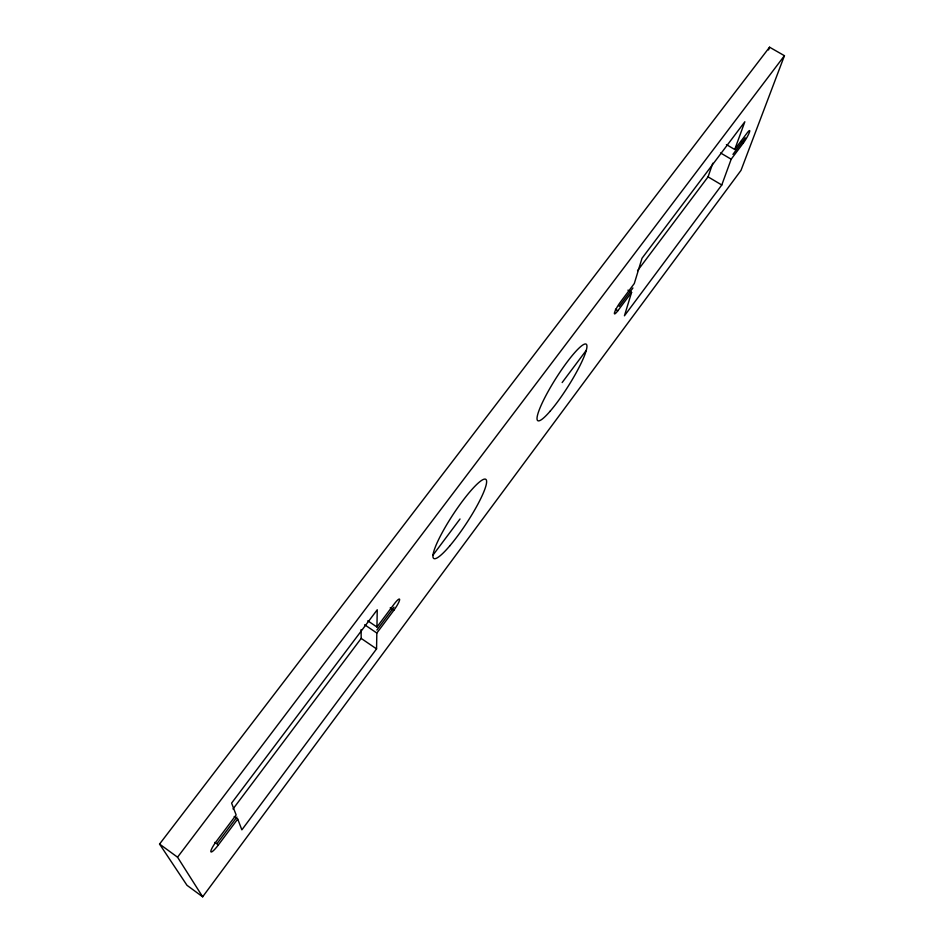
<?xml version="1.0" encoding="UTF-8"?>
<svg xmlns="http://www.w3.org/2000/svg" width="944" height="944" viewBox="0 0 944 944"><rect width="100%" height="100%" fill="white"/><g stroke="black" fill="none" stroke-linecap="round" stroke-linejoin="round"><path stroke-width="1.42" d="M234.195 816.525L237.723 819.062L241.865 829.859L376.55 648.894L376.833 633.046L393.837 610.296A9.806 1.687 -56 0 0 399.642 599.641A9.806 1.687 -56 0 0 394.144 604.066L376.939 627.028L367.782 620.81M376.939 627.028L377.246 609.765L231.599 803.12L236.142 814.955L216.53 841.128A10.974 1.864 -54.1 0 0 210.878 851.807A10.974 1.864 -54.1 0 0 218.359 844.951L237.723 819.062M627.937 290.15L631.595 292.38L624.432 315.803L721.782 184.989L731.187 159.206L743.483 142.756A8.52 1.192 -59.2 0 0 749.394 132.396A8.52 1.192 -59.2 0 0 747.129 132.951L734.727 149.494L726.42 144.609M637.554 270.68L708.059 176.858L712.803 163.206M768.569 49.949L769.561 47.2L784.44 55.696L741.005 170.38L202.653 896.8L186.995 885.307L159.56 844.066L769.561 47.2M734.727 149.494L744.84 121.764L642.014 258.267L634.297 283.542L620.444 302.033A8.85 1.381 -58.2 0 0 614.52 312.57A8.85 1.381 -58.2 0 0 617.86 310.741L631.595 292.38M217.45 843.051L236.932 817.02M376.88 630.049L393.99 607.204M432.966 555.143L460.011 518.999M562.152 382.556L586.271 350.33M619.146 306.411L632.928 287.991M732.945 154.379L745.3 137.871M233.015 808.973L361.186 638.415L361.092 629.601M202.653 896.8L177.543 857.199L784.44 55.696M741.146 141.388L743.483 142.756M720.602 152.987L731.187 159.206M708.059 176.858L721.782 184.989M615.417 309.231L617.86 310.741M390.202 607.842L393.837 610.296M364.655 624.751L376.833 633.046M361.186 638.415L376.55 648.894M214.819 842.378L218.359 844.951M159.56 844.066L177.543 857.199M449.639 546.033A47.365 8 -56.7 0 0 486.384 480.118A47.365 8 -56.7 0 0 443.279 530.658A47.365 8 -56.7 0 0 449.639 546.033M550.128 411.218A45.229 7.292 -57.7 0 0 586.932 345.964A45.229 7.292 -57.7 0 0 548.971 389.966A45.229 7.292 -57.7 0 0 550.128 411.218"/></g></svg>
